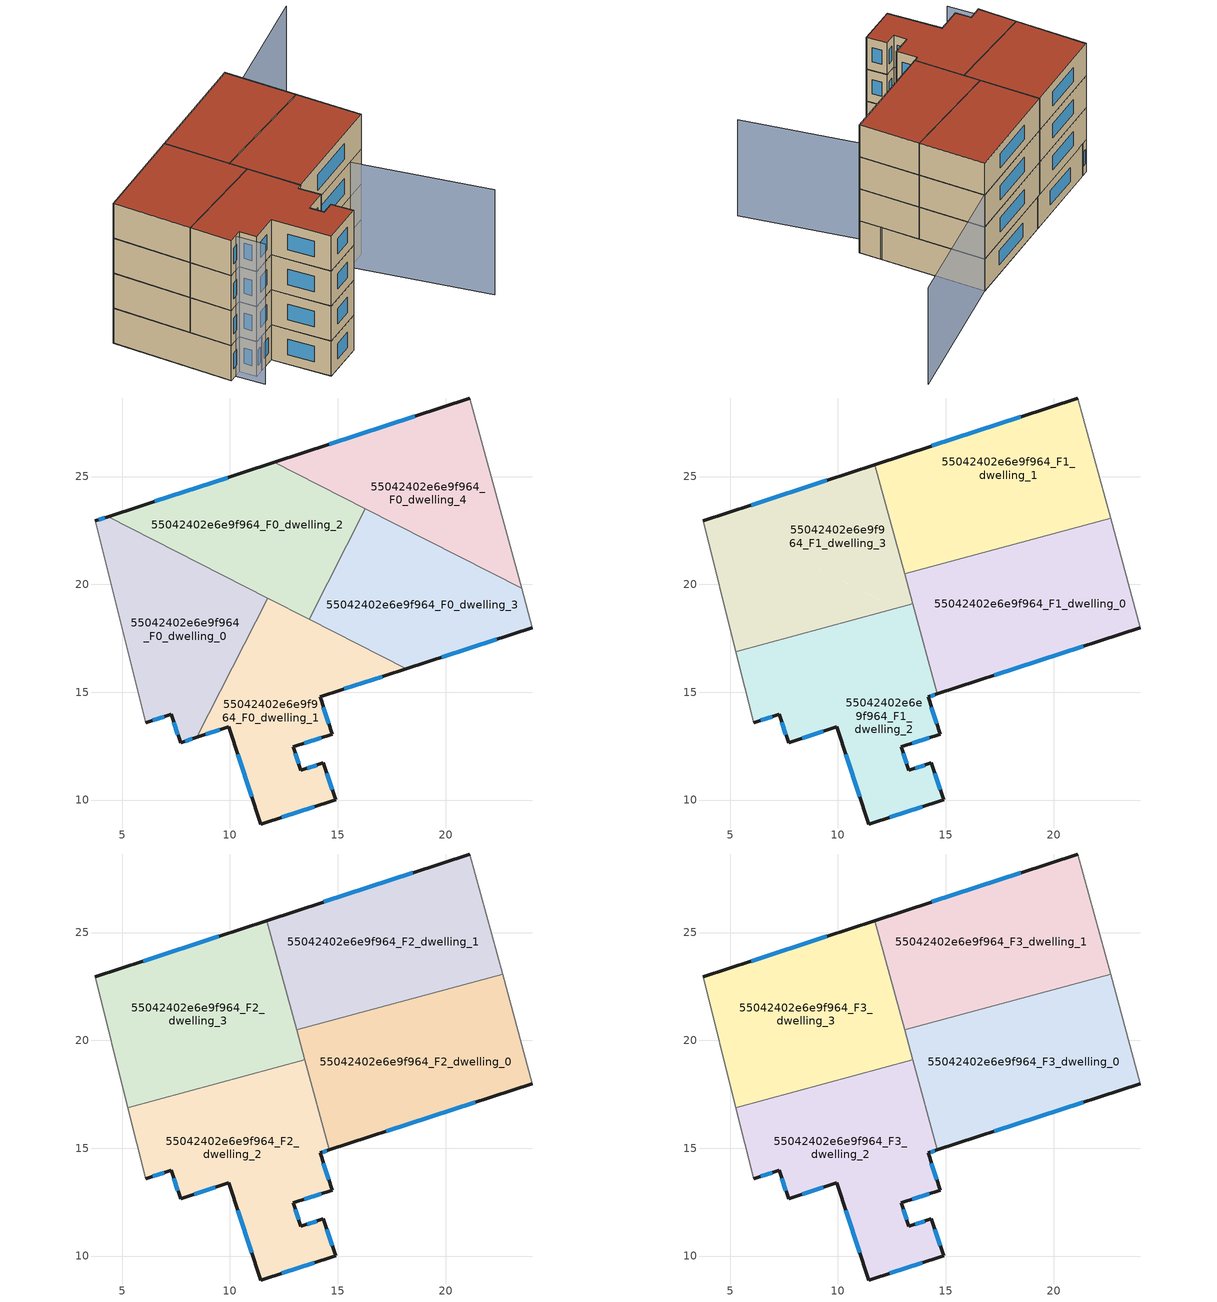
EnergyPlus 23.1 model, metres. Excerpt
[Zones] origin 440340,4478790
55042402e6e9f964_F0_dwelling_0
 floor ground (EU_floor_Construction): 8.47,12.91 11.76,19.37 4.37,23.14 3.76,22.94 6.09,13.6 7.28,13.98 7.71,12.66 z0
 wall outside (EU_wall_Construction): 3.76,22.94 4.37,23.14 / 8.47,12.91 7.71,12.66 7.28,13.98 6.09,13.6 z0:3
 wall adiabatic (EU_wall_Construction): 6.09,13.6 3.76,22.94 z0:3
 wall to 55042402e6e9f964_F0_dwelling_1 (EU_wall_Construction): 11.76,19.37 8.47,12.91 z0:3
 wall to 55042402e6e9f964_F0_dwelling_2 (EU_wall_Construction): 4.37,23.14 11.76,19.37 z0:3
 window (EU_Window_Construction): 6.95,13.87 6.42,13.7 / 3.93,23 4.19,23.08 / 8.26,12.84 7.92,12.73 / 7.59,13.03 7.4,13.61 z0.84:2.16
55042402e6e9f964_F0_dwelling_1
 floor ground (EU_floor_Construction): 14.9,10.01 14.33,11.72 13.29,11.38 12.93,12.48 14.73,13.06 14.18,14.79 18.18,16.09 11.76,19.37 8.47,12.91 9.94,13.39 11.42,8.89 z0
 wall outside (EU_wall_Construction): 18.18,16.09 14.18,14.79 14.73,13.06 12.93,12.48 13.29,11.38 14.33,11.72 14.9,10.01 11.42,8.89 9.94,13.39 8.47,12.91 z0:3
 wall to 55042402e6e9f964_F0_dwelling_3 (EU_wall_Construction): 13.67,18.39 18.18,16.09 z0:3
 wall to 55042402e6e9f964_F0_dwelling_2 (EU_wall_Construction): 11.76,19.37 13.67,18.39 z0:3
 window (EU_Window_Construction): 14.49,11.24 14.74,10.49 / 13.92,9.69 12.4,9.21 / 11,10.16 10.35,12.13 / 9.53,13.25 8.88,13.05 / 17.06,15.73 15.3,15.15 / 14.34,14.3 14.58,13.55 / 14.23,12.9 13.44,12.64 / 13.03,12.17 13.19,11.68 / 13.58,11.47 14.03,11.62 z0.84:2.16
55042402e6e9f964_F0_dwelling_2
 floor ground (EU_floor_Construction): 13.67,18.39 16.28,23.5 12.05,25.66 4.37,23.14 z0
 wall outside (EU_wall_Construction): 4.37,23.14 12.05,25.66 z0:3
 wall to 55042402e6e9f964_F0_dwelling_3 (EU_wall_Construction): 16.28,23.5 13.67,18.39 z0:3
 wall to 55042402e6e9f964_F0_dwelling_4 (EU_wall_Construction): 12.05,25.66 16.28,23.5 z0:3
 window (EU_Window_Construction): 6.53,23.85 9.89,24.95 z0.84:2.16
55042402e6e9f964_F0_dwelling_3
 floor ground (EU_floor_Construction): 24.02,18 23.52,19.81 16.28,23.5 13.67,18.39 18.18,16.09 z0
 wall outside (EU_wall_Construction): 24.02,18 18.18,16.09 z0:3
 wall adiabatic (EU_wall_Construction): 23.52,19.81 24.02,18 z0:3
 wall to 55042402e6e9f964_F0_dwelling_4 (EU_wall_Construction): 16.28,23.5 23.52,19.81 z0:3
 window (EU_Window_Construction): 22.38,17.46 19.82,16.63 z0.84:2.16
55042402e6e9f964_F0_dwelling_4
 floor ground (EU_floor_Construction): 23.52,19.81 21.12,28.64 12.05,25.66 z0
 wall outside (EU_wall_Construction): 12.05,25.66 21.12,28.64 z0:3
 wall adiabatic (EU_wall_Construction): 21.12,28.64 23.52,19.81 z0:3
 window (EU_Window_Construction): 14.6,26.5 18.58,27.8 z0.84:2.16
55042402e6e9f964_F1_dwelling_0
 floor to 55042402e6e9f964_F0_dwelling_3 (EU_floor_Construction): 24.02,18 23.52,19.81 19.04,22.1 15.01,21 13.67,18.39 18.18,16.09 z3
 floor to 55042402e6e9f964_F0_dwelling_1 (EU_floor_Construction): 18.18,16.09 13.67,18.39 13.65,18.4 14.6,14.92 z3
 floor to 55042402e6e9f964_F0_dwelling_4 (EU_floor_Construction): 23.52,19.81 22.64,23.07 19.04,22.1 z3
 floor to 55042402e6e9f964_F0_dwelling_2 (EU_floor_Construction): 13.67,18.39 15.01,21 13.09,20.48 13.65,18.4 z3
 wall outside (EU_wall_Construction): 24.02,18 14.6,14.92 z3:6
 wall to 55042402e6e9f964_F1_dwelling_1 (EU_wall_Construction): 13.09,20.48 22.64,23.07 z3:6
 wall adiabatic (EU_wall_Construction): 22.64,23.07 24.02,18 z3:6
 wall to 55042402e6e9f964_F1_dwelling_2 (EU_wall_Construction): 14.6,14.92 13.46,19.09 z3:6
 wall to 55042402e6e9f964_F1_dwelling_3 (EU_wall_Construction): 13.46,19.09 13.09,20.48 z3:6
 window (EU_Window_Construction): 21.37,17.13 17.24,15.79 z3.84:5.16
55042402e6e9f964_F1_dwelling_1
 floor to 55042402e6e9f964_F0_dwelling_4 (EU_floor_Construction): 22.64,23.07 21.12,28.64 12.05,25.66 19.04,22.1 z3
 floor to 55042402e6e9f964_F0_dwelling_2 (EU_floor_Construction): 15.01,21 16.28,23.5 12.05,25.66 11.71,25.55 13.09,20.48 z3
 floor to 55042402e6e9f964_F0_dwelling_3 (EU_floor_Construction): 19.04,22.1 16.28,23.5 15.01,21 z3
 wall outside (EU_wall_Construction): 11.71,25.55 21.12,28.64 z3:6
 wall adiabatic (EU_wall_Construction): 21.12,28.64 22.64,23.07 z3:6
 wall to 55042402e6e9f964_F1_dwelling_3 (EU_wall_Construction): 13.09,20.48 11.71,25.55 z3:6
 window (EU_Window_Construction): 14.36,26.42 18.48,27.77 z3.84:5.16
55042402e6e9f964_F1_dwelling_2
 floor to 55042402e6e9f964_F0_dwelling_1 (EU_floor_Construction): 14.9,10.01 14.33,11.72 13.29,11.38 12.93,12.48 14.73,13.06 14.18,14.79 14.6,14.92 13.65,18.4 12.7,18.89 11.33,18.51 8.47,12.91 9.94,13.39 11.42,8.89 z3
 floor to 55042402e6e9f964_F0_dwelling_0 (EU_floor_Construction): 8.47,12.91 11.33,18.51 5.27,16.87 6.09,13.6 7.28,13.98 7.71,12.66 z3
 floor to 55042402e6e9f964_F0_dwelling_2 (EU_floor_Construction): 13.65,18.4 13.46,19.09 12.7,18.89 z3
 wall outside (EU_wall_Construction): 14.6,14.92 14.18,14.79 14.73,13.06 12.93,12.48 13.29,11.38 14.33,11.72 14.9,10.01 11.42,8.89 9.94,13.39 7.71,12.66 7.28,13.98 6.09,13.6 z3:6
 wall adiabatic (EU_wall_Construction): 6.09,13.6 5.27,16.87 z3:6
 wall to 55042402e6e9f964_F1_dwelling_3 (EU_wall_Construction): 5.27,16.87 13.47,19.09 z3:6
 window (EU_Window_Construction): 14.49,11.24 14.74,10.49 / 13.92,9.69 12.4,9.21 / 11,10.16 10.35,12.13 / 9.31,13.19 8.34,12.87 / 7.59,13.03 7.4,13.61 / 6.95,13.87 6.42,13.7 / 14.48,14.88 14.3,14.82 / 14.34,14.3 14.58,13.55 / 14.23,12.9 13.44,12.64 / 13.03,12.17 13.19,11.68 / 13.58,11.47 14.03,11.62 z3.84:5.16
55042402e6e9f964_F1_dwelling_3
 floor to 55042402e6e9f964_F0_dwelling_0 (EU_floor_Construction): 11.33,18.51 11.76,19.37 4.37,23.14 3.76,22.94 5.27,16.87 z3
 floor to 55042402e6e9f964_F0_dwelling_2 (EU_floor_Construction): 13.47,19.09 11.71,25.55 4.37,23.14 12.7,18.89 z3
 floor to 55042402e6e9f964_F0_dwelling_1 (EU_floor_Construction): 12.7,18.89 11.76,19.37 11.33,18.51 z3
 wall outside (EU_wall_Construction): 3.76,22.94 11.71,25.55 z3:6
 wall adiabatic (EU_wall_Construction): 5.27,16.87 3.76,22.94 z3:6
 window (EU_Window_Construction): 5.99,23.67 9.48,24.82 z3.84:5.16
55042402e6e9f964_F2_dwelling_0
 floor to 55042402e6e9f964_F1_dwelling_0 (EU_floor_Construction): 24.02,18 22.64,23.07 13.09,20.48 14.6,14.92 z6
 wall outside (EU_wall_Construction): 24.02,18 14.6,14.92 z6:9
 wall to 55042402e6e9f964_F2_dwelling_1 (EU_wall_Construction): 13.09,20.48 22.64,23.07 z6:9
 wall adiabatic (EU_wall_Construction): 22.64,23.07 24.02,18 z6:9
 wall to 55042402e6e9f964_F2_dwelling_2 (EU_wall_Construction): 14.6,14.92 13.46,19.09 z6:9
 wall to 55042402e6e9f964_F2_dwelling_3 (EU_wall_Construction): 13.46,19.09 13.09,20.48 z6:9
 window (EU_Window_Construction): 21.37,17.13 17.24,15.79 z6.84:8.16
55042402e6e9f964_F2_dwelling_1
 floor to 55042402e6e9f964_F1_dwelling_1 (EU_floor_Construction): 22.64,23.07 21.12,28.64 11.71,25.55 13.09,20.48 z6
 wall outside (EU_wall_Construction): 11.71,25.55 21.12,28.64 z6:9
 wall adiabatic (EU_wall_Construction): 21.12,28.64 22.64,23.07 z6:9
 wall to 55042402e6e9f964_F2_dwelling_3 (EU_wall_Construction): 13.09,20.48 11.71,25.55 z6:9
 window (EU_Window_Construction): 14.36,26.42 18.48,27.77 z6.84:8.16
55042402e6e9f964_F2_dwelling_2
 floor to 55042402e6e9f964_F1_dwelling_2 (EU_floor_Construction): 14.9,10.01 14.33,11.72 13.29,11.38 12.93,12.48 14.73,13.06 14.18,14.79 14.6,14.92 13.47,19.09 5.27,16.87 6.09,13.6 7.28,13.98 7.71,12.66 9.94,13.39 11.42,8.89 z6
 wall outside (EU_wall_Construction): 14.6,14.92 14.18,14.79 14.73,13.06 12.93,12.48 13.29,11.38 14.33,11.72 14.9,10.01 11.42,8.89 9.94,13.39 7.71,12.66 7.28,13.98 6.09,13.6 z6:9
 wall adiabatic (EU_wall_Construction): 6.09,13.6 5.27,16.87 z6:9
 wall to 55042402e6e9f964_F2_dwelling_3 (EU_wall_Construction): 5.27,16.87 13.47,19.09 z6:9
 window (EU_Window_Construction): 14.49,11.24 14.74,10.49 / 13.92,9.69 12.4,9.21 / 11,10.16 10.35,12.13 / 9.31,13.19 8.34,12.87 / 7.59,13.03 7.4,13.61 / 6.95,13.87 6.42,13.7 / 14.48,14.88 14.3,14.82 / 14.34,14.3 14.58,13.55 / 14.23,12.9 13.44,12.64 / 13.03,12.17 13.19,11.68 / 13.58,11.47 14.03,11.62 z6.84:8.16
55042402e6e9f964_F2_dwelling_3
 floor to 55042402e6e9f964_F1_dwelling_3 (EU_floor_Construction): 13.47,19.09 11.71,25.55 3.76,22.94 5.27,16.87 z6
 wall outside (EU_wall_Construction): 3.76,22.94 11.71,25.55 z6:9
 wall adiabatic (EU_wall_Construction): 5.27,16.87 3.76,22.94 z6:9
 window (EU_Window_Construction): 5.99,23.67 9.48,24.82 z6.84:8.16
55042402e6e9f964_F3_dwelling_0
 floor to 55042402e6e9f964_F2_dwelling_0 (EU_floor_Construction): 24.02,18 22.64,23.07 13.09,20.48 14.6,14.92 z9
 wall outside (EU_wall_Construction): 24.02,18 14.6,14.92 z9:12
 wall to 55042402e6e9f964_F3_dwelling_1 (EU_wall_Construction): 13.09,20.48 22.64,23.07 z9:12
 wall adiabatic (EU_wall_Construction): 22.64,23.07 24.02,18 z9:12
 wall to 55042402e6e9f964_F3_dwelling_2 (EU_wall_Construction): 14.6,14.92 13.46,19.09 z9:12
 wall to 55042402e6e9f964_F3_dwelling_3 (EU_wall_Construction): 13.46,19.09 13.09,20.48 z9:12
 window (EU_Window_Construction): 21.37,17.13 17.24,15.79 z9.84:11.16
 roof outside (EU_roof_Construction): 22.64,23.07 24.02,18 14.6,14.92 13.09,20.48 z12
55042402e6e9f964_F3_dwelling_1
 floor to 55042402e6e9f964_F2_dwelling_1 (EU_floor_Construction): 22.64,23.07 21.12,28.64 11.71,25.55 13.09,20.48 z9
 wall outside (EU_wall_Construction): 11.71,25.55 21.12,28.64 z9:12
 wall adiabatic (EU_wall_Construction): 21.12,28.64 22.64,23.07 z9:12
 wall to 55042402e6e9f964_F3_dwelling_3 (EU_wall_Construction): 13.09,20.48 11.71,25.55 z9:12
 window (EU_Window_Construction): 14.36,26.42 18.48,27.77 z9.84:11.16
 roof outside (EU_roof_Construction): 21.12,28.64 22.64,23.07 13.09,20.48 11.71,25.55 z12
55042402e6e9f964_F3_dwelling_2
 floor to 55042402e6e9f964_F2_dwelling_2 (EU_floor_Construction): 14.9,10.01 14.33,11.72 13.29,11.38 12.93,12.48 14.73,13.06 14.18,14.79 14.6,14.92 13.47,19.09 5.27,16.87 6.09,13.6 7.28,13.98 7.71,12.66 9.94,13.39 11.42,8.89 z9
 wall outside (EU_wall_Construction): 14.6,14.92 14.18,14.79 14.73,13.06 12.93,12.48 13.29,11.38 14.33,11.72 14.9,10.01 11.42,8.89 9.94,13.39 7.71,12.66 7.28,13.98 6.09,13.6 z9:12
 wall adiabatic (EU_wall_Construction): 6.09,13.6 5.27,16.87 z9:12
 wall to 55042402e6e9f964_F3_dwelling_3 (EU_wall_Construction): 5.27,16.87 13.47,19.09 z9:12
 window (EU_Window_Construction): 14.49,11.24 14.74,10.49 / 13.92,9.69 12.4,9.21 / 11,10.16 10.35,12.13 / 9.31,13.19 8.34,12.87 / 7.59,13.03 7.4,13.61 / 6.95,13.87 6.42,13.7 / 14.48,14.88 14.3,14.82 / 14.34,14.3 14.58,13.55 / 14.23,12.9 13.44,12.64 / 13.03,12.17 13.19,11.68 / 13.58,11.47 14.03,11.62 z9.84:11.16
 roof outside (EU_roof_Construction): 13.47,19.09 14.6,14.92 14.18,14.79 14.73,13.06 12.93,12.48 13.29,11.38 14.33,11.72 14.9,10.01 11.42,8.89 9.94,13.39 7.71,12.66 7.28,13.98 6.09,13.6 5.27,16.87 z12
55042402e6e9f964_F3_dwelling_3
 floor to 55042402e6e9f964_F2_dwelling_3 (EU_floor_Construction): 13.47,19.09 11.71,25.55 3.76,22.94 5.27,16.87 z9
 wall outside (EU_wall_Construction): 3.76,22.94 11.71,25.55 z9:12
 wall adiabatic (EU_wall_Construction): 5.27,16.87 3.76,22.94 z9:12
 window (EU_Window_Construction): 5.99,23.67 9.48,24.82 z9.84:11.16
 roof outside (EU_roof_Construction): 11.71,25.55 13.47,19.09 5.27,16.87 3.76,22.94 z12
shading: 26.84,7.63 17.79,27.09 / 17.79,27.09 33.39,34.35 z0:9; 3.76,22.94 7.47,11.58 z0:12
[Building]
EU S2 Campaign: North Axis=0; Terrain=City; Solar Distribution=FullExterior
[Site:Location]
Madrid: Latitude=40.5; Longitude=-3.5; Time Zone=1; Elevation=609
[SizingPeriod:WeatherFileDays]
AnnualSizingPeriod: Begin Month=1; Begin Day of Month=1; End Month=12; End Day of Month=31; Day of Week for Start Day=Monday; Use Weather File Daylight Saving Period=No; Use Weather File Rain and Snow Indicators=No
[MATERIAL]
EU_InternalMass_Material: Roughness=MediumRough; Thickness=0.1; Conductivity=1; Density=1800; Specific Heat=900; Thermal Absorptance=0.9; Solar Absorptance=0.7; Visible Absorptance=0.7
[MATERIAL:NOMASS] Roughness=MediumRough; Thermal Absorptance=0.9; Solar Absorptance=0.7; Visible Absorptance=0.7
Name | Thermal Resistance
EU_wall_NoMass; EU_roof_NoMass | 2.16768
EU_floor_NoMass | 1.14339
[WINDOWMATERIAL:SIMPLEGLAZINGSYSTEM]
EU_Window_SimpleGlazing: UFactor=3.23888; Solar Heat Gain Coefficient=0.85; Visible Transmittance=0.85
[CONSTRUCTION]
EU_wall_Construction: EU_wall_NoMass
EU_roof_Construction: EU_roof_NoMass
EU_floor_Construction: EU_floor_NoMass
EU_InternalMass_Construction: EU_InternalMass_Material
EU_Window_Construction: EU_Window_SimpleGlazing
[ZONE] Type=1; Multiplier=1; Ceiling Height=autocalculate; Floor Area=autocalculate; Part of Total Floor Area=Yes
Name | Volume
55042402e6e9f964_F0_dwelling_0 | 130.896
55042402e6e9f964_F1_dwelling_0; 55042402e6e9f964_F2_dwelling_0; 55042402e6e9f964_F3_dwelling_0 | 163.608
55042402e6e9f964_F0_dwelling_1 | 130.87
55042402e6e9f964_F1_dwelling_1; 55042402e6e9f964_F2_dwelling_1; 55042402e6e9f964_F3_dwelling_1; 55042402e6e9f964_F1_dwelling_2; 55042402e6e9f964_F2_dwelling_2; 55042402e6e9f964_F3_dwelling_2 | 163.603
55042402e6e9f964_F0_dwelling_2 | 130.878
55042402e6e9f964_F0_dwelling_3 | 130.874
55042402e6e9f964_F1_dwelling_3; 55042402e6e9f964_F2_dwelling_3; 55042402e6e9f964_F3_dwelling_3 | 163.585
55042402e6e9f964_F0_dwelling_4 | 130.875
[INTERNALMASS] Construction=EU_InternalMass_Construction
Name | Zone or ZoneList | Surface Area
55042402e6e9f964_F0_dwelling_0_EU_InternalMass | 55042402e6e9f964_F0_dwelling_0 | 43.6338
55042402e6e9f964_F0_dwelling_1_EU_InternalMass | 55042402e6e9f964_F0_dwelling_1 | 43.6228
55042402e6e9f964_F0_dwelling_2_EU_InternalMass | 55042402e6e9f964_F0_dwelling_2 | 43.6271
55042402e6e9f964_F0_dwelling_3_EU_InternalMass | 55042402e6e9f964_F0_dwelling_3 | 43.6246
55042402e6e9f964_F0_dwelling_4_EU_InternalMass | 55042402e6e9f964_F0_dwelling_4 | 43.625
55042402e6e9f964_F1_dwelling_0_EU_InternalMass | 55042402e6e9f964_F1_dwelling_0 | 54.5359
55042402e6e9f964_F1_dwelling_1_EU_InternalMass | 55042402e6e9f964_F1_dwelling_1 | 54.5344
55042402e6e9f964_F1_dwelling_2_EU_InternalMass | 55042402e6e9f964_F1_dwelling_2 | 54.5341
55042402e6e9f964_F1_dwelling_3_EU_InternalMass | 55042402e6e9f964_F1_dwelling_3 | 54.5281
55042402e6e9f964_F2_dwelling_0_EU_InternalMass | 55042402e6e9f964_F2_dwelling_0 | 54.5359
55042402e6e9f964_F2_dwelling_1_EU_InternalMass | 55042402e6e9f964_F2_dwelling_1 | 54.5344
55042402e6e9f964_F2_dwelling_2_EU_InternalMass | 55042402e6e9f964_F2_dwelling_2 | 54.5341
55042402e6e9f964_F2_dwelling_3_EU_InternalMass | 55042402e6e9f964_F2_dwelling_3 | 54.5281
55042402e6e9f964_F3_dwelling_0_EU_InternalMass | 55042402e6e9f964_F3_dwelling_0 | 54.5359
55042402e6e9f964_F3_dwelling_1_EU_InternalMass | 55042402e6e9f964_F3_dwelling_1 | 54.5344
55042402e6e9f964_F3_dwelling_2_EU_InternalMass | 55042402e6e9f964_F3_dwelling_2 | 54.5341
55042402e6e9f964_F3_dwelling_3_EU_InternalMass | 55042402e6e9f964_F3_dwelling_3 | 54.5281
[OTHEREQUIPMENT] Fuel Type=Electricity; Design Level Calculation Method=Watts/Area; Power per Zone Floor Area=1; Fraction Latent=0; Fraction Radiant=0; Fraction Lost=0; Carbon Dioxide Generation Rate=0; EndUse Subcategory=EU_Step8_InternalGains
Name | Zone or ZoneList or Space or SpaceList | Schedule
EU_Step8_InternalGain_55042402e6e9f964_F0_dwelling_0_f000 | 55042402e6e9f964_F0_dwelling_0 | EU_Step8_GainSchedule_55042402e6e9f964_F0_dwelling_0_f000
EU_Step8_InternalGain_55042402e6e9f964_F0_dwelling_1_f000 | 55042402e6e9f964_F0_dwelling_1 | EU_Step8_GainSchedule_55042402e6e9f964_F0_dwelling_1_f000
EU_Step8_InternalGain_55042402e6e9f964_F0_dwelling_2_f000 | 55042402e6e9f964_F0_dwelling_2 | EU_Step8_GainSchedule_55042402e6e9f964_F0_dwelling_2_f000
EU_Step8_InternalGain_55042402e6e9f964_F0_dwelling_3_f000 | 55042402e6e9f964_F0_dwelling_3 | EU_Step8_GainSchedule_55042402e6e9f964_F0_dwelling_3_f000
EU_Step8_InternalGain_55042402e6e9f964_F0_dwelling_4_f000 | 55042402e6e9f964_F0_dwelling_4 | EU_Step8_GainSchedule_55042402e6e9f964_F0_dwelling_4_f000
EU_Step8_InternalGain_55042402e6e9f964_F1_dwelling_0_f000 | 55042402e6e9f964_F1_dwelling_0 | EU_Step8_GainSchedule_55042402e6e9f964_F1_dwelling_0_f000
EU_Step8_InternalGain_55042402e6e9f964_F1_dwelling_1_f000 | 55042402e6e9f964_F1_dwelling_1 | EU_Step8_GainSchedule_55042402e6e9f964_F1_dwelling_1_f000
EU_Step8_InternalGain_55042402e6e9f964_F1_dwelling_2_f000 | 55042402e6e9f964_F1_dwelling_2 | EU_Step8_GainSchedule_55042402e6e9f964_F1_dwelling_2_f000
EU_Step8_InternalGain_55042402e6e9f964_F1_dwelling_3_f000 | 55042402e6e9f964_F1_dwelling_3 | EU_Step8_GainSchedule_55042402e6e9f964_F1_dwelling_3_f000
EU_Step8_InternalGain_55042402e6e9f964_F2_dwelling_0_f000 | 55042402e6e9f964_F2_dwelling_0 | EU_Step8_GainSchedule_55042402e6e9f964_F2_dwelling_0_f000
EU_Step8_InternalGain_55042402e6e9f964_F2_dwelling_1_f000 | 55042402e6e9f964_F2_dwelling_1 | EU_Step8_GainSchedule_55042402e6e9f964_F2_dwelling_1_f000
EU_Step8_InternalGain_55042402e6e9f964_F2_dwelling_2_f000 | 55042402e6e9f964_F2_dwelling_2 | EU_Step8_GainSchedule_55042402e6e9f964_F2_dwelling_2_f000
EU_Step8_InternalGain_55042402e6e9f964_F2_dwelling_3_f000 | 55042402e6e9f964_F2_dwelling_3 | EU_Step8_GainSchedule_55042402e6e9f964_F2_dwelling_3_f000
EU_Step8_InternalGain_55042402e6e9f964_F3_dwelling_0_f000 | 55042402e6e9f964_F3_dwelling_0 | EU_Step8_GainSchedule_55042402e6e9f964_F3_dwelling_0_f000
EU_Step8_InternalGain_55042402e6e9f964_F3_dwelling_1_f000 | 55042402e6e9f964_F3_dwelling_1 | EU_Step8_GainSchedule_55042402e6e9f964_F3_dwelling_1_f000
EU_Step8_InternalGain_55042402e6e9f964_F3_dwelling_2_f000 | 55042402e6e9f964_F3_dwelling_2 | EU_Step8_GainSchedule_55042402e6e9f964_F3_dwelling_2_f000
EU_Step8_InternalGain_55042402e6e9f964_F3_dwelling_3_f000 | 55042402e6e9f964_F3_dwelling_3 | EU_Step8_GainSchedule_55042402e6e9f964_F3_dwelling_3_f000
[ZONEVENTILATION:DESIGNFLOWRATE] Schedule=EU_AlwaysOn; Design Flow Rate Calculation Method=AirChanges/Hour; Air Changes per Hour=0.480546; Ventilation Type=Natural; Fan Pressure Rise=0; Fan Total Efficiency=1; Constant Term Coefficient=1; Temperature Term Coefficient=0; Velocity Term Coefficient=0; Velocity Squared Term Coefficient=0; Minimum Indoor Temperature=-100; Maximum Indoor Temperature=100; Delta Temperature=-100; Minimum Outdoor Temperature=-100; Maximum Outdoor Temperature=100; Maximum Wind Speed=40
Name | Zone or ZoneList or Space or SpaceList
EU_ConstantAir_55042402e6e9f964_F0_dwelling_0 | 55042402e6e9f964_F0_dwelling_0
EU_ConstantAir_55042402e6e9f964_F0_dwelling_1 | 55042402e6e9f964_F0_dwelling_1
EU_ConstantAir_55042402e6e9f964_F0_dwelling_2 | 55042402e6e9f964_F0_dwelling_2
EU_ConstantAir_55042402e6e9f964_F0_dwelling_3 | 55042402e6e9f964_F0_dwelling_3
EU_ConstantAir_55042402e6e9f964_F0_dwelling_4 | 55042402e6e9f964_F0_dwelling_4
EU_ConstantAir_55042402e6e9f964_F1_dwelling_0 | 55042402e6e9f964_F1_dwelling_0
EU_ConstantAir_55042402e6e9f964_F1_dwelling_1 | 55042402e6e9f964_F1_dwelling_1
EU_ConstantAir_55042402e6e9f964_F1_dwelling_2 | 55042402e6e9f964_F1_dwelling_2
EU_ConstantAir_55042402e6e9f964_F1_dwelling_3 | 55042402e6e9f964_F1_dwelling_3
EU_ConstantAir_55042402e6e9f964_F2_dwelling_0 | 55042402e6e9f964_F2_dwelling_0
EU_ConstantAir_55042402e6e9f964_F2_dwelling_1 | 55042402e6e9f964_F2_dwelling_1
EU_ConstantAir_55042402e6e9f964_F2_dwelling_2 | 55042402e6e9f964_F2_dwelling_2
EU_ConstantAir_55042402e6e9f964_F2_dwelling_3 | 55042402e6e9f964_F2_dwelling_3
EU_ConstantAir_55042402e6e9f964_F3_dwelling_0 | 55042402e6e9f964_F3_dwelling_0
EU_ConstantAir_55042402e6e9f964_F3_dwelling_1 | 55042402e6e9f964_F3_dwelling_1
EU_ConstantAir_55042402e6e9f964_F3_dwelling_2 | 55042402e6e9f964_F3_dwelling_2
EU_ConstantAir_55042402e6e9f964_F3_dwelling_3 | 55042402e6e9f964_F3_dwelling_3
[HVACTEMPLATE:THERMOSTAT] Constant Heating Setpoint=20; Constant Cooling Setpoint=50
EU_HeatOnly_55042402e6e9f964_F0_dwelling_0; EU_HeatOnly_55042402e6e9f964_F0_dwelling_1; EU_HeatOnly_55042402e6e9f964_F0_dwelling_2; EU_HeatOnly_55042402e6e9f964_F0_dwelling_3; EU_HeatOnly_55042402e6e9f964_F0_dwelling_4; EU_HeatOnly_55042402e6e9f964_F1_dwelling_0; EU_HeatOnly_55042402e6e9f964_F1_dwelling_1; EU_HeatOnly_55042402e6e9f964_F1_dwelling_2; EU_HeatOnly_55042402e6e9f964_F1_dwelling_3; EU_HeatOnly_55042402e6e9f964_F2_dwelling_0; EU_HeatOnly_55042402e6e9f964_F2_dwelling_1; EU_HeatOnly_55042402e6e9f964_F2_dwelling_2; EU_HeatOnly_55042402e6e9f964_F2_dwelling_3; EU_HeatOnly_55042402e6e9f964_F3_dwelling_0; EU_HeatOnly_55042402e6e9f964_F3_dwelling_1; EU_HeatOnly_55042402e6e9f964_F3_dwelling_2; EU_HeatOnly_55042402e6e9f964_F3_dwelling_3
[HVACTEMPLATE:ZONE:IDEALLOADSAIRSYSTEM] System Availability Schedule=EU_AlwaysOn; Maximum Heating Supply Air Temperature=50; Minimum Cooling Supply Air Temperature=13; Maximum Heating Supply Air Humidity Ratio=0.0156; Minimum Cooling Supply Air Humidity Ratio=0.0077; Heating Limit=NoLimit; Cooling Limit=NoLimit; Heating Availability Schedule=EU_AlwaysOn; Cooling Availability Schedule=EU_CoolingOff; Dehumidification Control Type=ConstantSensibleHeatRatio; Cooling Sensible Heat Ratio=0.7; Dehumidification Setpoint=60; Humidification Control Type=None; Humidification Setpoint=30; Outdoor Air Method=None; Outdoor Air Flow Rate per Person=0.00944; Outdoor Air Flow Rate per Zone Floor Area=0; Outdoor Air Flow Rate per Zone=0; Demand Controlled Ventilation Type=None; Outdoor Air Economizer Type=NoEconomizer; Heat Recovery Type=None; Sensible Heat Recovery Effectiveness=0.7; Latent Heat Recovery Effectiveness=0.65
Name | Template Thermostat
55042402e6e9f964_F0_dwelling_0 | EU_HeatOnly_55042402e6e9f964_F0_dwelling_0
55042402e6e9f964_F0_dwelling_1 | EU_HeatOnly_55042402e6e9f964_F0_dwelling_1
55042402e6e9f964_F0_dwelling_2 | EU_HeatOnly_55042402e6e9f964_F0_dwelling_2
55042402e6e9f964_F0_dwelling_3 | EU_HeatOnly_55042402e6e9f964_F0_dwelling_3
55042402e6e9f964_F0_dwelling_4 | EU_HeatOnly_55042402e6e9f964_F0_dwelling_4
55042402e6e9f964_F1_dwelling_0 | EU_HeatOnly_55042402e6e9f964_F1_dwelling_0
55042402e6e9f964_F1_dwelling_1 | EU_HeatOnly_55042402e6e9f964_F1_dwelling_1
55042402e6e9f964_F1_dwelling_2 | EU_HeatOnly_55042402e6e9f964_F1_dwelling_2
55042402e6e9f964_F1_dwelling_3 | EU_HeatOnly_55042402e6e9f964_F1_dwelling_3
55042402e6e9f964_F2_dwelling_0 | EU_HeatOnly_55042402e6e9f964_F2_dwelling_0
55042402e6e9f964_F2_dwelling_1 | EU_HeatOnly_55042402e6e9f964_F2_dwelling_1
55042402e6e9f964_F2_dwelling_2 | EU_HeatOnly_55042402e6e9f964_F2_dwelling_2
55042402e6e9f964_F2_dwelling_3 | EU_HeatOnly_55042402e6e9f964_F2_dwelling_3
55042402e6e9f964_F3_dwelling_0 | EU_HeatOnly_55042402e6e9f964_F3_dwelling_0
55042402e6e9f964_F3_dwelling_1 | EU_HeatOnly_55042402e6e9f964_F3_dwelling_1
55042402e6e9f964_F3_dwelling_2 | EU_HeatOnly_55042402e6e9f964_F3_dwelling_2
55042402e6e9f964_F3_dwelling_3 | EU_HeatOnly_55042402e6e9f964_F3_dwelling_3
[SIZING:ZONE] Zone Cooling Design Supply Air Temperature Input Method=SupplyAirTemperature; Zone Cooling Design Supply Air Temperature=13; Zone Heating Design Supply Air Temperature Input Method=SupplyAirTemperature; Zone Heating Design Supply Air Temperature=50; Zone Cooling Design Supply Air Humidity Ratio=0.008; Zone Heating Design Supply Air Humidity Ratio=0.008; Cooling Design Air Flow Method=DesignDay; Cooling Design Air Flow Rate=0; Cooling Minimum Air Flow per Zone Floor Area=0.000762; Cooling Minimum Air Flow=0; Cooling Minimum Air Flow Fraction=0.2; Heating Design Air Flow Method=DesignDay; Heating Design Air Flow Rate=0; Heating Maximum Air Flow per Zone Floor Area=0.002032; Heating Maximum Air Flow=0.141576; Heating Maximum Air Flow Fraction=0.3; Account for Dedicated Outdoor Air System=No; Dedicated Outdoor Air System Control Strategy=NeutralSupplyAir; Dedicated Outdoor Air Low Setpoint Temperature for Design=autosize; Dedicated Outdoor Air High Setpoint Temperature for Design=autosize; Zone Load Sizing Method=Sensible Load Only No Latent Load; Zone Latent Cooling Design Supply Air Humidity Ratio Input Method=HumidityRatioDifference; Zone Cooling Design Supply Air Humidity Ratio Difference=0.005; Zone Latent Heating Design Supply Air Humidity Ratio Input Method=HumidityRatioDifference; Zone Humidification Design Supply Air Humidity Ratio Difference=0.005
55042402e6e9f964_F0_dwelling_0; 55042402e6e9f964_F0_dwelling_1; 55042402e6e9f964_F0_dwelling_2; 55042402e6e9f964_F0_dwelling_3; 55042402e6e9f964_F0_dwelling_4; 55042402e6e9f964_F1_dwelling_0; 55042402e6e9f964_F1_dwelling_1; 55042402e6e9f964_F1_dwelling_2; 55042402e6e9f964_F1_dwelling_3; 55042402e6e9f964_F2_dwelling_0; 55042402e6e9f964_F2_dwelling_1; 55042402e6e9f964_F2_dwelling_2; 55042402e6e9f964_F2_dwelling_3; 55042402e6e9f964_F3_dwelling_0; 55042402e6e9f964_F3_dwelling_1; 55042402e6e9f964_F3_dwelling_2; 55042402e6e9f964_F3_dwelling_3
[SCHEDULE:CONSTANT]
Name | Hourly Value
EU_AlwaysOn | 1
EU_CoolingOff | 0
[SCHEDULE:FILE] Column Number=1; Rows to Skip at Top=0; Number of Hours of Data=8760; Column Separator=Comma; Interpolate to Timestep=No; Minutes per Item=60; Adjust Schedule for Daylight Savings=Yes
Name | File
EU_Step8_GainSchedule_55042402e6e9f964_F0_dwelling_0_f000 | ../../schedules/55042402e6e9f964/55042402e6e9f964_F0_dwelling_0_f000_gain.csv
EU_Step8_GainSchedule_55042402e6e9f964_F0_dwelling_1_f000 | ../../schedules/55042402e6e9f964/55042402e6e9f964_F0_dwelling_1_f000_gain.csv
EU_Step8_GainSchedule_55042402e6e9f964_F0_dwelling_2_f000 | ../../schedules/55042402e6e9f964/55042402e6e9f964_F0_dwelling_2_f000_gain.csv
EU_Step8_GainSchedule_55042402e6e9f964_F0_dwelling_3_f000 | ../../schedules/55042402e6e9f964/55042402e6e9f964_F0_dwelling_3_f000_gain.csv
EU_Step8_GainSchedule_55042402e6e9f964_F0_dwelling_4_f000 | ../../schedules/55042402e6e9f964/55042402e6e9f964_F0_dwelling_4_f000_gain.csv
EU_Step8_GainSchedule_55042402e6e9f964_F1_dwelling_0_f000 | ../../schedules/55042402e6e9f964/55042402e6e9f964_F1_dwelling_0_f000_gain.csv
EU_Step8_GainSchedule_55042402e6e9f964_F1_dwelling_1_f000 | ../../schedules/55042402e6e9f964/55042402e6e9f964_F1_dwelling_1_f000_gain.csv
EU_Step8_GainSchedule_55042402e6e9f964_F1_dwelling_2_f000 | ../../schedules/55042402e6e9f964/55042402e6e9f964_F1_dwelling_2_f000_gain.csv
EU_Step8_GainSchedule_55042402e6e9f964_F1_dwelling_3_f000 | ../../schedules/55042402e6e9f964/55042402e6e9f964_F1_dwelling_3_f000_gain.csv
EU_Step8_GainSchedule_55042402e6e9f964_F2_dwelling_0_f000 | ../../schedules/55042402e6e9f964/55042402e6e9f964_F2_dwelling_0_f000_gain.csv
EU_Step8_GainSchedule_55042402e6e9f964_F2_dwelling_1_f000 | ../../schedules/55042402e6e9f964/55042402e6e9f964_F2_dwelling_1_f000_gain.csv
EU_Step8_GainSchedule_55042402e6e9f964_F2_dwelling_2_f000 | ../../schedules/55042402e6e9f964/55042402e6e9f964_F2_dwelling_2_f000_gain.csv
EU_Step8_GainSchedule_55042402e6e9f964_F2_dwelling_3_f000 | ../../schedules/55042402e6e9f964/55042402e6e9f964_F2_dwelling_3_f000_gain.csv
EU_Step8_GainSchedule_55042402e6e9f964_F3_dwelling_0_f000 | ../../schedules/55042402e6e9f964/55042402e6e9f964_F3_dwelling_0_f000_gain.csv
EU_Step8_GainSchedule_55042402e6e9f964_F3_dwelling_1_f000 | ../../schedules/55042402e6e9f964/55042402e6e9f964_F3_dwelling_1_f000_gain.csv
EU_Step8_GainSchedule_55042402e6e9f964_F3_dwelling_2_f000 | ../../schedules/55042402e6e9f964/55042402e6e9f964_F3_dwelling_2_f000_gain.csv
EU_Step8_GainSchedule_55042402e6e9f964_F3_dwelling_3_f000 | ../../schedules/55042402e6e9f964/55042402e6e9f964_F3_dwelling_3_f000_gain.csv
